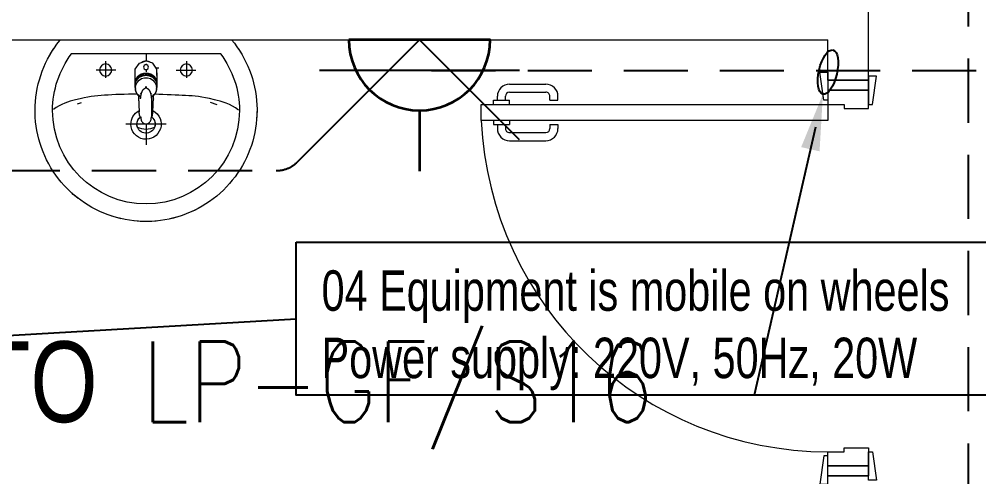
# Model space of a CAD drawing. Header units: inches. Extents: x -12418 to 57169, y -29325 to 19878.
# Drawn here: x 15694 to 18071, y -8349 to -7217 of the extents above; entities that cross this region are included whole.
import ezdxf
from ezdxf import colors
from ezdxf.entities.mleader import LeaderData, LeaderLine
from ezdxf.enums import TextEntityAlignment as Align
from ezdxf.math import Vec2, Vec3

# ---------------------------------------------------------------- set-up
doc = ezdxf.new("R2010")
doc.units = ezdxf.units.IN
doc.header["$LTSCALE"] = 25
doc.header["$MEASUREMENT"] = 0
doc.linetypes.add('DASHDOT', pattern=[25.4, 12.7, -6.35, 0, -6.35])
doc.linetypes.add('HIDDEN', pattern=[9.525, 6.35, -3.175])
doc.layers.get('0').update_dxf_attribs({"color": 8})
doc.layers.get('Defpoints').update_dxf_attribs({"color": 8})
for name, color, linetype, lineweight in [('00-Ground Floor$0$LOADING', 253, 'Continuous', 5), ('00-Ground Floor$0$P-SANR-FIXT', 6, 'Continuous', 18), ('00-Ground Floor$0$P-SANR-FIXT-1', 6, 'Continuous', 13), ('00-Ground Floor$0$Walls', 251, 'Continuous', 5), ('00-Ground Floor$0$Wooden Joinery', 251, 'Continuous', 5), ('E-LITE-CIRC @ 100', 6, 'Continuous', 25), ('E-LITE-CLNG-CNDT', 6, 'DASHDOT', 35), ('E-LITE-EXIT-NUMB', 6, 'Continuous', 25), ('E-POWR-FLOR-CNDT', 6, 'HIDDEN', 25), ('E-POWR-WALL @ 100', 4, 'Continuous', 35)]:
    doc.layers.add(name, color=color, linetype=linetype, lineweight=lineweight)
doc.layers.add('Equipment tags', color=3, linetype='Continuous')
doc.styles.add('00-Ground Floor$0$X3G_ENTITY_2588D4', font='swisscl.ttf', dxfattribs={"height": 200})
doc.styles.add('DC_Simplex', font='SIMPLEX.shx', dxfattribs={"width": 0.7})

# ---------------------------------------------------------------- blocks, each defined once
blk = doc.blocks.new('00-Ground Floor$0$A$C72370EFE')
at = {"layer": '00-Ground Floor$0$Wooden Joinery'}
for p, q in [((-0.01, -0.04), (-0.02, -0.04)), ((-0.01, -0.03), (-0.01, -0.07)), ((0, -0.03), (-0.01, -0.03)), ((0.04, -0.03), (0.05, -0.03)), ((0.05, -0.03), (0.05, -0.07)), ((0.05, -0.04), (0.06, -0.04)), ((-0.05, -0.07), (-0.05, -0.16)), ((-0.03, -0.07), (-0.03, -0.16)), ((-0.01, -0.06), (-0.02, -0.06)), ((0, -0.07), (-0.01, -0.07)), ((0.04, -0.07), (0.05, -0.07)), ((0.05, -0.06), (0.06, -0.06)), ((0.07, -0.07), (0.07, -0.16)), ((0.09, -0.07), (0.09, -0.16)), ((-0.01, -0.17), (-0.02, -0.17)), ((-0.01, -0.19), (-0.02, -0.19)), ((-0.01, -0.17), (-0.01, -0.19)), ((0.05, -0.17), (0.06, -0.17)), ((0.05, -0.17), (0.05, -0.19)), ((0.05, -0.19), (0.06, -0.19))]:
    blk.add_line(p, q, dxfattribs=at)
for centre, radius, start, end in [((-0.02, -0.07), 0.03, 90, 180), ((0.06, -0.07), 0.03, 0, 90), ((-0.02, -0.07), 0.01, 90, 180), ((0.06, -0.07), 0.01, 0, 90), ((-0.02, -0.16), 0.03, 180, 270), ((-0.02, -0.16), 0.01, 180, 270), ((0.06, -0.16), 0.01, 270, 0), ((0.06, -0.16), 0.03, 270, 0)]:
    blk.add_arc(centre, radius, start, end, dxfattribs=at)
blk = doc.blocks.new('00-Ground Floor$0$A$C5DAD61B4')
at = {"layer": '00-Ground Floor$0$Wooden Joinery'}
for points in [[(80, 959.1), (80, 969.1), (10, 979.1), (10, 959.1)], [(940, 959.1), (940, 969.1), (1010, 979.1), (1010, 959.1)], [(70, 859.1), (70, 849.1), (0, 839.1), (0, 859.1)], [(120, 859.1), (120, 0), (80, 0), (80, 859.1)], [(950, 859.1), (950, 849.1), (1020, 839.1), (1020, 859.1)]]:
    blk.add_lwpolyline(points, close=True, dxfattribs=at)
for points in [[(45, 859.1), (45, 959.1), (20, 959.1), (20, 859.1), (45, 859.1)], [(45, 859.1), (80, 859.1), (80, 899.1), (90, 899.1), (90, 959.1), (45, 959.1), (45, 859.1)], [(975, 859.1), (940, 859.1), (940, 899.1), (930, 899.1), (930, 959.1), (975, 959.1), (975, 859.1)], [(975, 859.1), (975, 959.1), (1000, 959.1), (1000, 859.1), (975, 859.1)]]:
    blk.add_lwpolyline(points, dxfattribs=at)
blk.add_arc((80, 859.1), 860, 272.666, 0, dxfattribs=at)
at = {"layer": '00-Ground Floor$0$Wooden Joinery', "xscale": 999.9999999998854, "yscale": 999.9999999998854, "zscale": 999.9999999998854, "rotation": 180}
blk.add_blockref('00-Ground Floor$0$A$C72370EFE', (120, 0), dxfattribs=at)
blk = doc.blocks.new('00-Ground Floor$0$FP_138-161_A_00_GFL_-0_080_Einreichung_Grundrisse_100')
at = {"layer": '00-Ground Floor$0$P-SANR-FIXT'}
blk.add_line((-0.0044, -0.0019), (-0.0045, -0.0021), dxfattribs=at)
at = {"layer": '00-Ground Floor$0$P-SANR-FIXT', "flags": 128}
blk.add_lwpolyline([(-0.0057, -0.0037), (-0.0058, -0.0039), (-0.006, -0.004)], dxfattribs=at)
blk = doc.blocks.new('00-Ground Floor$0$FP_139-161_A_00_GFL_-0_080_Einreichung_Grundrisse_100')
at = {"layer": '00-Ground Floor$0$P-SANR-FIXT'}
blk.add_line((0.0045, -0.0022), (0.0044, -0.002), dxfattribs=at)
at = {"layer": '00-Ground Floor$0$P-SANR-FIXT', "flags": 128}
blk.add_lwpolyline([(0.006, -0.004), (0.0059, -0.0039), (0.0057, -0.0038)], dxfattribs=at)
blk = doc.blocks.new('00-Ground Floor$0$IS_Ceraplus_B8204_BIM_BG _1_ - B8204AA - CERAPLUS single lever basin mixer with pop-up waste-V137-161_A_00_GFL_-0_080_Einreichung_Grundrisse_100')
at = {"layer": '00-Ground Floor$0$P-SANR-FIXT-1'}
h = blk.add_hatch(dxfattribs=at)
h.set_pattern_fill('FP_26', color=256, style=0, pattern_type=2)
h.set_pattern_definition([(225, (0.009, 0), (0.010607, -0.010607), []), (315, (0.009, 0), (0.010607, 0.010607), [])])
h.paths.add_polyline_path([(0.0056, -0.002), (0.0058, -0.0024), (0.0058, -0.0021)])
h.paths.add_polyline_path([(0.007, -0.0039), (0.0088, -0.0045), (0.0084, -0.0043)])
at = {"layer": '00-Ground Floor$0$LOADING'}
for p, q in [((-0.028, 0), (-0.028, -0.0281)), ((0.028, -0.0281), (0.028, 0)), ((-0.0274, -0.0337), (-0.0271, -0.0392)), ((-0.0262, -0.0282), (-0.0263, -0.0287)), ((0.0263, -0.0287), (0.0262, -0.0282)), ((0.0262, -0.0293), (0.0263, -0.0287)), ((0.0271, -0.0392), (0.0274, -0.0337)), ((-0.0137, -0.0512), (-0.0129, -0.0517)), ((0.0124, -0.052), (0.0133, -0.0515)), ((0.014, -0.0647), (0.0133, -0.1077)), ((0.0185, -0.0618), (0.019, -0.0539)), ((0.019, -0.0539), (0.0188, -0.0561))]:
    blk.add_line(p, q, dxfattribs=at)
at = {"layer": '00-Ground Floor$0$LOADING', "flags": 128}
for points in [[(-0.0272, -0.0069), (-0.0266, 0.009), (-0.0165, 0.0236), (0, 0.0291)], [(0.0272, -0.0069), (0.0266, 0.009), (0.0165, 0.0236), (0, 0.0291)], [(-0.0176, -0.0568), (-0.0224, -0.0513), (-0.0254, -0.0448), (-0.0264, -0.0376), (-0.0253, -0.0305), (-0.0222, -0.024), (-0.0172, -0.0186), (-0.0109, -0.0147), (-0.0037, -0.0127), (0.0037, -0.0127), (0.0109, -0.0147), (0.0172, -0.0186), (0.0222, -0.024), (0.0253, -0.0305), (0.0264, -0.0376), (0.0254, -0.0448), (0.0224, -0.0513), (0.0176, -0.0568)], [(-0.0271, -0.0393), (-0.027, -0.0403), (-0.0269, -0.0414), (-0.0267, -0.0424), (-0.0265, -0.0434), (-0.0262, -0.0444), (-0.0259, -0.0454), (-0.0255, -0.0464), (-0.0252, -0.0474), (-0.0247, -0.0484), (-0.0243, -0.0493), (-0.0238, -0.0502), (-0.0232, -0.0511), (-0.0226, -0.052), (-0.022, -0.0529), (-0.0214, -0.0537), (-0.0207, -0.0545), (-0.0199, -0.0553), (-0.0192, -0.0561), (-0.0184, -0.0568), (-0.0176, -0.0575), (-0.0173, -0.0577)], [(0.0173, -0.0577), (0.0181, -0.057), (0.0189, -0.0563), (0.0197, -0.0556), (0.0204, -0.0548), (0.0211, -0.054), (0.0218, -0.0532), (0.0224, -0.0523), (0.023, -0.0514), (0.0236, -0.0505), (0.0241, -0.0496), (0.0246, -0.0487), (0.025, -0.0477), (0.0254, -0.0467), (0.0258, -0.0458), (0.0261, -0.0448), (0.0264, -0.0437), (0.0266, -0.0427), (0.0268, -0.0417), (0.027, -0.0407), (0.0271, -0.0396), (0.0271, -0.0393)], [(-0.019, -0.0539), (-0.0185, -0.0615), (-0.0185, -0.0618)], [(-0.0162, -0.0579), (-0.0156, -0.058), (-0.0151, -0.0581), (-0.0146, -0.0583), (-0.0142, -0.0586), (-0.0139, -0.0588), (-0.0138, -0.0591)], [(-0.0138, -0.0591), (-0.0139, -0.0612), (-0.014, -0.0633)], [(0.0138, -0.0591), (0.0139, -0.0588), (0.0142, -0.0586), (0.0146, -0.0583), (0.0151, -0.0581), (0.0156, -0.058), (0.0162, -0.0579)], [(0.014, -0.0633), (0.0139, -0.0612), (0.0138, -0.0591)], [(0.0171, -0.0578), (0.0174, -0.0575), (0.0176, -0.0568)], [(0.0184, -0.0651), (0.0184, -0.0652), (0.0184, -0.0652), (0.0184, -0.0652), (0.0184, -0.0654), (0.0184, -0.0655)], [(-0.0181, -0.0728), (-0.0177, -0.083), (-0.0172, -0.0938)], [(0.0172, -0.0938), (0.0177, -0.083), (0.0181, -0.0728)], [(-0.0129, -0.1142), (-0.0124, -0.1161), (-0.0118, -0.1179), (-0.0109, -0.1197), (-0.0098, -0.1214), (-0.0084, -0.123), (-0.0067, -0.1244), (-0.0047, -0.1255), (-0.0025, -0.1263), (0, -0.1266)], [(0, -0.1266), (0.0025, -0.1263), (0.0047, -0.1255), (0.0067, -0.1244), (0.0084, -0.123), (0.0098, -0.1214), (0.0109, -0.1197), (0.0118, -0.1179), (0.0124, -0.1161), (0.0129, -0.1142)]]:
    blk.add_lwpolyline(points, dxfattribs=at)
at = {"layer": '00-Ground Floor$0$LOADING'}
for centre, radius, start, end in [((0, 0.0135), 0.00603, 0, 180), ((0, 0.0135), 0.00603, 180, 0), ((-0.009, 0), 0.005, 300, 315), ((0.009, 0), 0.005, 225, 240)]:
    blk.add_arc(centre, radius, start, end, dxfattribs=at)
for centre, major_axis, start_param, end_param in [((0, -0.0281), (-0.028, 0), 4.712389, 6.47291), ((0, -0.0287), (0.0267, 0), 1.570796, 3.036556), ((0, -0.0287), (0.0263, 0), 2.625648, 2.791756), ((0, -0.0287), (-0.0263, 0), 4.712389, 5.759587), ((0, -0.0281), (0.028, 0), 6.093357, 7.853982), ((0, -0.0287), (0.0267, 0), 0.105099, 1.570796), ((0, -0.0287), (0.0262, 0), 0.523599, 1.570796), ((0, -0.0287), (0.0262, 0), 0.349919, 0.515945), ((0, -0.0321), (0.0275, 0), 3.141823, 3.202701), ((0, -0.0321), (0.0275, 0), 3.239313, 3.439417), ((0, -0.0281), (0.028, 0), 3.371221, 3.483334), ((0, -0.0287), (0.0267, 0), 6.059374, 6.108652), ((0, -0.0321), (0.0275, 0), 5.985527, 6.185455), ((0, -0.0281), (0.028, 0), 5.94107, 6.05344), ((0, -0.0321), (0.0275, 0), 6.222066, 6.282955), ((0, -0.0312), (0.0248, 0), 4.111947, 4.191073), ((0, -0.0281), (0.028, 0), 4.202431, 4.259552), ((0, -0.0287), (0.0263, 0), 4.169225, 4.2325), ((0, -0.0281), (0.028, 0), 5.172057, 5.222265)]:
    blk.add_ellipse(centre, major_axis=major_axis, ratio=0.961262, start_param=start_param, end_param=end_param, dxfattribs=at)
for points, knots in [([(-0.0215, -0.0162), (-0.0216, -0.0163), (-0.0219, -0.0167), (-0.0227, -0.0177), (-0.0238, -0.0192), (-0.0249, -0.0211), (-0.0258, -0.0231), (-0.0266, -0.0253), (-0.0273, -0.0282), (-0.0275, -0.0305), (-0.0275, -0.0321)], [0.7859035, 0.7859035, 0.7859035, 0.7859035, 0.7916667, 0.8055556, 0.8333333, 0.8611111, 0.8888889, 0.9166667, 0.9444444, 1, 1, 1, 1]), ([(0.021, -0.0157), (0.0208, -0.0154), (0.0203, -0.0149), (0.0192, -0.0139), (0.0177, -0.0127), (0.0161, -0.0117), (0.0148, -0.0109), (0.0138, -0.0104), (0.0127, -0.0099), (0.0113, -0.0093), (0.0087, -0.0084), (0.0048, -0.0075), (0, -0.0071), (-0.0048, -0.0075), (-0.0087, -0.0084), (-0.0113, -0.0093), (-0.0127, -0.0099), (-0.0138, -0.0104), (-0.0148, -0.0109), (-0.0161, -0.0117), (-0.0177, -0.0127), (-0.0191, -0.0139), (-0.0202, -0.0149), (-0.0208, -0.0154), (-0.021, -0.0157)], [0.2222222, 0.2222222, 0.2222222, 0.2222222, 0.2361111, 0.25, 0.2777778, 0.3055556, 0.3194444, 0.3333333, 0.3472222, 0.3611111, 0.3888889, 0.4444444, 0.5, 0.5555556, 0.6111111, 0.6388889, 0.6527778, 0.6666667, 0.6805556, 0.6944444, 0.7222222, 0.75, 0.7638889, 0.7777778, 0.7777778, 0.7777778, 0.7777778]), ([(0.0275, -0.0321), (0.0275, -0.0305), (0.0273, -0.0282), (0.0266, -0.0253), (0.0258, -0.0231), (0.0249, -0.0211), (0.0238, -0.0192), (0.0227, -0.0177), (0.0219, -0.0167), (0.0216, -0.0163), (0.0215, -0.0162)], [0, 0, 0, 0, 0.0555556, 0.0833333, 0.1111111, 0.1388889, 0.1666667, 0.1944444, 0.2083333, 0.2142181, 0.2142181, 0.2142181, 0.2142181]), ([(0, -0.0378), (-0.0005, -0.038), (-0.0012, -0.0384), (-0.0021, -0.0389), (-0.0028, -0.0393), (-0.0035, -0.0397), (-0.0042, -0.04), (-0.0049, -0.0405), (-0.0055, -0.0409), (-0.0061, -0.0414), (-0.0067, -0.0419), (-0.0072, -0.0424), (-0.0078, -0.0429), (-0.0083, -0.0435), (-0.0088, -0.0441), (-0.0092, -0.0446), (-0.0096, -0.0452), (-0.01, -0.0459), (-0.0103, -0.0466), (-0.0105, -0.0472), (-0.0107, -0.0477), (-0.0108, -0.0481), (-0.0109, -0.0484), (-0.0111, -0.0489), (-0.0114, -0.0497), (-0.0118, -0.0509), (-0.0122, -0.0521), (-0.0124, -0.053), (-0.0126, -0.0537), (-0.0128, -0.0544), (-0.0129, -0.0552), (-0.0131, -0.0559), (-0.0132, -0.0566), (-0.0134, -0.0572), (-0.0136, -0.0581), (-0.0137, -0.0587), (-0.0138, -0.0591)], [0, 0, 0, 0, 0.055556, 0.083333, 0.111111, 0.138889, 0.166667, 0.194444, 0.222222, 0.25, 0.277778, 0.305556, 0.333333, 0.361111, 0.388889, 0.416667, 0.444444, 0.472222, 0.5, 0.527778, 0.541667, 0.555556, 0.569444, 0.583333, 0.611111, 0.666667, 0.722222, 0.75, 0.777778, 0.805556, 0.833333, 0.861111, 0.888889, 0.916667, 0.944444, 1, 1, 1, 1]), ([(0, -0.0357), (-0.0006, -0.0357), (-0.0013, -0.0357), (-0.002, -0.0357), (-0.0022, -0.0357)], [0, 0, 0, 0, 0.1, 0.1298359, 0.1298359, 0.1298359, 0.1298359]), ([(0.0022, -0.0357), (0.002, -0.0357), (0.0013, -0.0357), (0.0006, -0.0357), (0, -0.0357)], [0.8701578, 0.8701578, 0.8701578, 0.8701578, 0.9, 1, 1, 1, 1]), ([(0.0138, -0.0591), (0.0137, -0.0587), (0.0136, -0.0581), (0.0134, -0.0572), (0.0132, -0.0566), (0.0131, -0.0559), (0.0129, -0.0552), (0.0128, -0.0544), (0.0126, -0.0537), (0.0124, -0.053), (0.0122, -0.0521), (0.0118, -0.0509), (0.0114, -0.0497), (0.0111, -0.0489), (0.0109, -0.0484), (0.0108, -0.0481), (0.0107, -0.0477), (0.0105, -0.0472), (0.0103, -0.0466), (0.01, -0.0459), (0.0096, -0.0452), (0.0092, -0.0446), (0.0088, -0.0441), (0.0083, -0.0435), (0.0078, -0.0429), (0.0072, -0.0424), (0.0067, -0.0419), (0.0061, -0.0414), (0.0055, -0.0409), (0.0049, -0.0405), (0.0042, -0.04), (0.0035, -0.0397), (0.0028, -0.0393), (0.0021, -0.0389), (0.0012, -0.0384), (0.0005, -0.038), (0, -0.0378)], [0, 0, 0, 0, 0.055556, 0.083333, 0.111111, 0.138889, 0.166667, 0.194444, 0.222222, 0.25, 0.277778, 0.333333, 0.388889, 0.416667, 0.430556, 0.444444, 0.458333, 0.472222, 0.5, 0.527778, 0.555556, 0.583333, 0.611111, 0.638889, 0.666667, 0.694444, 0.722222, 0.75, 0.777778, 0.805556, 0.833333, 0.861111, 0.888889, 0.916667, 0.944444, 1, 1, 1, 1]), ([(-0.0188, -0.0538), (-0.0188, -0.0547), (-0.0186, -0.0582), (-0.0185, -0.0619), (-0.0184, -0.0646)], [0.6724021, 0.6724021, 0.6724021, 0.6724021, 0.75, 1, 1, 1, 1]), ([(-0.0162, -0.0579), (-0.0162, -0.0578), (-0.0163, -0.0578), (-0.0165, -0.0577), (-0.0166, -0.0575), (-0.0167, -0.0574), (-0.0169, -0.0573), (-0.017, -0.0572), (-0.0172, -0.0571), (-0.0173, -0.057), (-0.0175, -0.0569), (-0.0176, -0.0568)], [0, 0, 0, 0, 0.1, 0.2, 0.3, 0.4, 0.5, 0.6, 0.7, 0.8, 1, 1, 1, 1]), ([(-0.0148, -0.0587), (-0.015, -0.0586), (-0.0159, -0.0583), (-0.0167, -0.058), (-0.0172, -0.0578)], [0.8, 0.8, 0.8, 0.8, 0.85, 1, 1, 1, 1]), ([(0.0141, -0.0613), (0.0141, -0.0611), (0.0143, -0.0608), (0.0145, -0.0604), (0.0148, -0.06), (0.0151, -0.0596), (0.0153, -0.0594), (0.0155, -0.0592), (0.0156, -0.059), (0.0158, -0.0588), (0.016, -0.0587), (0.0163, -0.0585), (0.0165, -0.0583), (0.0166, -0.0582)], [0.3333333, 0.3333333, 0.3333333, 0.3333333, 0.4166667, 0.5, 0.5833333, 0.6666667, 0.7083333, 0.75, 0.7916667, 0.8333333, 0.875, 0.9166667, 1, 1, 1, 1]), ([(0.0176, -0.0568), (0.0175, -0.0569), (0.0173, -0.057), (0.0172, -0.0571), (0.017, -0.0572), (0.0169, -0.0573), (0.0167, -0.0574), (0.0166, -0.0575), (0.0165, -0.0577), (0.0163, -0.0578), (0.0162, -0.0578), (0.0162, -0.0579)], [0, 0, 0, 0, 0.2, 0.3, 0.4, 0.5, 0.6, 0.7, 0.8, 0.9, 1, 1, 1, 1]), ([(0.0184, -0.0646), (0.0185, -0.0619), (0.0186, -0.0582), (0.0188, -0.0547), (0.0188, -0.0538)], [0, 0, 0, 0, 0.25, 0.3275586, 0.3275586, 0.3275586, 0.3275586]), ([(-0.0131, -0.1116), (-0.0132, -0.1115), (-0.0135, -0.1109), (-0.0141, -0.1099), (-0.0147, -0.1086), (-0.0153, -0.1072), (-0.0159, -0.1053), (-0.0167, -0.1021), (-0.0171, -0.0992), (-0.0171, -0.0973)], [0.4856715, 0.4856715, 0.4856715, 0.4856715, 0.5, 0.55, 0.6, 0.65, 0.7, 0.8, 1, 1, 1, 1]), ([(-0.0132, -0.1091), (-0.0132, -0.1096), (-0.0132, -0.1103), (-0.0132, -0.1111), (-0.0132, -0.1115), (-0.0132, -0.1118), (-0.0131, -0.1122), (-0.0131, -0.1125), (-0.0131, -0.1128), (-0.0131, -0.1131), (-0.013, -0.1134), (-0.013, -0.1138), (-0.0129, -0.1141), (-0.0129, -0.1142)], [0.2, 0.2, 0.2, 0.2, 0.4, 0.5, 0.55, 0.6, 0.65, 0.7, 0.75, 0.8, 0.85, 0.9, 1, 1, 1, 1]), ([(0.0129, -0.1142), (0.0129, -0.1141), (0.013, -0.1138), (0.013, -0.1134), (0.0131, -0.1131), (0.0131, -0.1128), (0.0131, -0.1125), (0.0131, -0.1122), (0.0132, -0.1118), (0.0132, -0.1115), (0.0132, -0.1111), (0.0132, -0.1103), (0.0132, -0.1096), (0.0132, -0.1091)], [0, 0, 0, 0, 0.1, 0.15, 0.2, 0.25, 0.3, 0.35, 0.4, 0.45, 0.5, 0.6, 0.8, 0.8, 0.8, 0.8]), ([(0.0131, -0.1116), (0.0133, -0.1113), (0.0137, -0.1106), (0.0142, -0.1096), (0.0147, -0.1084), (0.0153, -0.1072), (0.0159, -0.1053), (0.0167, -0.1021), (0.0171, -0.0992), (0.0171, -0.0973)], [-0.5143371, -0.5143371, -0.5143371, -0.5143371, -0.475, -0.4375, -0.4, -0.35, -0.3, -0.2, 0, 0, 0, 0])]:
    blk.add_open_spline(points, degree=3, knots=knots, dxfattribs=at)
for points in [[(-0.0184, -0.0646), (-0.0183, -0.0659), (-0.0182, -0.0684), (-0.0181, -0.0709), (-0.0181, -0.0721)], [(-0.0172, -0.0578), (-0.0171, -0.0578), (-0.0169, -0.058), (-0.0167, -0.0581), (-0.0166, -0.0582)], [(-0.0162, -0.0579), (-0.0162, -0.0579), (-0.0164, -0.0581), (-0.0165, -0.0582), (-0.0166, -0.0583), (-0.0166, -0.0582), (-0.0166, -0.0582)], [(-0.0166, -0.0582), (-0.0163, -0.0585), (-0.0156, -0.059), (-0.0148, -0.0599), (-0.0142, -0.0609), (-0.0139, -0.0617), (-0.0138, -0.0621)], [(-0.014, -0.0633), (-0.014, -0.0633), (-0.014, -0.0633), (-0.014, -0.0633)], [(-0.014, -0.0646), (-0.014, -0.0644), (-0.014, -0.064), (-0.014, -0.0635), (-0.014, -0.0633)], [(0.014, -0.0633), (0.014, -0.0633), (0.014, -0.0633), (0.014, -0.0633)], [(0.014, -0.0633), (0.014, -0.0635), (0.014, -0.064), (0.014, -0.0644), (0.014, -0.0647)], [(0.0172, -0.0578), (0.0168, -0.0579), (0.0158, -0.0583), (0.0147, -0.0587), (0.0141, -0.059)], [(0.0166, -0.0582), (0.0166, -0.0582), (0.0166, -0.0583), (0.0165, -0.0582), (0.0164, -0.0581), (0.0162, -0.0579), (0.0162, -0.0579)], [(0.0166, -0.0582), (0.0167, -0.0582), (0.0168, -0.0581), (0.0169, -0.058), (0.0169, -0.058)], [(0.0169, -0.058), (0.017, -0.0579), (0.0171, -0.0579), (0.0171, -0.0578)], [(0.0181, -0.0721), (0.0181, -0.0709), (0.0182, -0.0684), (0.0183, -0.0659), (0.0184, -0.0646)], [(-0.0172, -0.0938), (-0.0172, -0.0944), (-0.0172, -0.0956), (-0.0171, -0.0967), (-0.0171, -0.0973)], [(0.0171, -0.0973), (0.0171, -0.0967), (0.0172, -0.0956), (0.0172, -0.0944), (0.0172, -0.0938)]]:
    blk.add_open_spline(points, degree=3, dxfattribs=at)
for name in ['00-Ground Floor$0$FP_138-161_A_00_GFL_-0_080_Einreichung_Grundrisse_100', '00-Ground Floor$0$FP_139-161_A_00_GFL_-0_080_Einreichung_Grundrisse_100']:
    blk.add_blockref(name, (0, 0), dxfattribs=at)
blk = doc.blocks.new('00-Ground Floor$0$_100_WB_KER_REN_55x45x18 - _100_WB_KER_REN_55x45x18-V63-161_A_00_GFL_-0_080_Einreichung_Grundrisse_100')
at = {"layer": '00-Ground Floor$0$LOADING'}
for p, q in [((-0.2075, 0.225), (-0.2075, 0.2227)), ((0.2074, 0.225), (-0.2074, 0.225)), ((0.2075, 0.2227), (0.2075, 0.225)), ((-0.1855, 0.1899), (0.1855, 0.1899)), ((-0.1, 0.172), (-0.1, 0.1303)), ((0, 0.1899), (0, 0.1724)), ((0.1, 0.172), (0.1, 0.1303)), ((-0.0744, 0.15), (-0.1234, 0.15)), ((-0.0259, 0.155), (-0.0315, 0.155)), ((0, 0.1656), (0, 0.1628)), ((0, 0.1509), (0, 0.1454)), ((0.026, 0.155), (0.0248, 0.155)), ((0.0744, 0.15), (0.1234, 0.15)), ((0, 0.1422), (0, 0.1399)), ((-0.1763, 0.0637), (-0.1598, 0.0692)), ((0.1605, 0.0691), (0.1707, 0.0656)), ((-0.05, 0.0161), (0.05, 0.0161)), ((0, 0.0168), (0, -0.0348))]:
    blk.add_line(p, q, dxfattribs=at)
at = {"layer": '00-Ground Floor$0$LOADING', "flags": 128}
for points in [[(-0.2121, 0.225), (-0.219, 0.2164), (-0.2254, 0.2075), (-0.2316, 0.1983), (-0.2373, 0.189), (-0.2427, 0.1794), (-0.2476, 0.1696), (-0.2522, 0.1596), (-0.2564, 0.1494), (-0.2602, 0.1391), (-0.2635, 0.1286), (-0.2665, 0.118), (-0.269, 0.1073), (-0.271, 0.0965), (-0.2727, 0.0856), (-0.2739, 0.0747), (-0.2747, 0.0637), (-0.275, 0.0527), (-0.275, 0.05)], [(0.275, 0.05), (0.2748, 0.061), (0.2741, 0.072), (0.273, 0.0829), (0.2715, 0.0938), (0.2695, 0.1046), (0.2671, 0.1154), (0.2643, 0.126), (0.261, 0.1365), (0.2574, 0.1469), (0.2533, 0.1571), (0.2488, 0.1671), (0.2439, 0.177), (0.2387, 0.1866), (0.233, 0.1961), (0.227, 0.2053), (0.2206, 0.2142), (0.2138, 0.2229), (0.2121, 0.225)], [(-0.275, 0.05), (-0.2748, 0.039), (-0.2741, 0.028), (-0.273, 0.0171), (-0.2715, 0.0062), (-0.2695, -0.0046), (-0.2671, -0.0154), (-0.2643, -0.026), (-0.261, -0.0365), (-0.2574, -0.0469), (-0.2533, -0.0571), (-0.2488, -0.0671), (-0.2439, -0.077), (-0.2387, -0.0866), (-0.233, -0.0961), (-0.227, -0.1053), (-0.2206, -0.1142), (-0.2138, -0.1229), (-0.2067, -0.1313), (-0.1993, -0.1395), (-0.1916, -0.1473), (-0.1836, -0.1548), (-0.1752, -0.162), (-0.1666, -0.1688), (-0.1577, -0.1753), (-0.1486, -0.1814), (-0.1392, -0.1872), (-0.1296, -0.1925), (-0.1198, -0.1975), (-0.1098, -0.2021), (-0.0996, -0.2063), (-0.0893, -0.2101), (-0.0788, -0.2135), (-0.0682, -0.2164), (-0.0575, -0.2189), (-0.0467, -0.221), (-0.0359, -0.2227), (-0.0249, -0.2239), (-0.014, -0.2246), (-0.003, -0.225), (0.008, -0.2249), (0.019, -0.2243), (0.03, -0.2234), (0.0409, -0.2219), (0.0517, -0.2201), (0.0625, -0.2178), (0.0731, -0.2151), (0.0837, -0.212), (0.0941, -0.2084), (0.1043, -0.2044), (0.1144, -0.2001), (0.1243, -0.1953), (0.1341, -0.1901), (0.1436, -0.1846), (0.1528, -0.1786), (0.1618, -0.1723), (0.1706, -0.1657), (0.1791, -0.1587), (0.1873, -0.1514), (0.1952, -0.1437), (0.2028, -0.1358), (0.21, -0.1275), (0.217, -0.119), (0.2236, -0.1101), (0.2298, -0.1011), (0.2356, -0.0918), (0.2411, -0.0822), (0.2462, -0.0725), (0.2509, -0.0625), (0.2552, -0.0524), (0.2591, -0.0421), (0.2626, -0.0317), (0.2656, -0.0211), (0.2683, -0.0104), (0.2705, 0.0003), (0.2722, 0.0112), (0.2736, 0.0221), (0.2745, 0.0331), (0.2749, 0.0441), (0.275, 0.05)]]:
    blk.add_lwpolyline(points, dxfattribs=at)
at = {"layer": '00-Ground Floor$0$LOADING'}
for centre in [(-0.1, 0.15), (0.1, 0.15)]:
    blk.add_circle(centre, 0.015, dxfattribs=at)
for centre, radius, start, end in [((0, 0.05), 0.275, 140.4788, 141.2381), ((0, 0.05), 0.275, 38.7619, 39.5212), ((0, 0.05), 0.275, 145.9324, 150.3591), ((0, 0.05), 0.275, 29.6409, 34.0676), ((0, 0.05), 0.2315, 142.8209, 180), ((0, 0.155), 0.0175, 54.0899, 125.9101), ((0, 0.155), 0.0175, 68.869, 83.8798), ((0, 0.05), 0.2315, 0, 37.1791), ((0, 0.155), 0.0175, 251.9463, 258.2346), ((0, 0.05), 0.275, 180, 183.6225), ((0, 0.05), 0.2315, 180, 0), ((0, 0.0161), 0.0375, 117.1305, 0), ((0, 0.0161), 0.0375, 0, 61.4146), ((0, 0.0161), 0.0225, 129.5025, 0), ((0, 0.0161), 0.0225, 156.725, 162.0134), ((0, 0.0161), 0.0225, 138.0808, 143.3939), ((0, 0.0161), 0.0225, 0, 51.4286), ((0, 0.0161), 0.0225, 36.616, 41.9265), ((0, 0.0161), 0.0225, 17.9887, 23.276), ((0, 0.0161), 0.0225, 180, 193.3417), ((0, 0.0161), 0.0225, 197.0466, 201.508), ((0, 0.05), 0.047, 243.4433, 296.5567), ((0, 0.0161), 0.0225, 338.492, 342.9534), ((0, 0.0161), 0.0225, 346.6583, 0), ((0, 0.05), 0.275, 307.6689, 312), ((0, 0.05), 0.275, 240, 245.6589), ((0, 0.05), 0.275, 252, 257.5535), ((0, 0.05), 0.275, 282.9241, 288), ((0, 0.05), 0.275, 264, 276)]:
    blk.add_arc(centre, radius, start, end, dxfattribs=at)
for points, knots in [([(-0.2074, 0.225), (-0.2078, 0.225), (-0.2086, 0.225), (-0.2095, 0.225), (-0.2102, 0.225), (-0.2106, 0.225), (-0.2109, 0.225), (-0.2111, 0.225), (-0.2114, 0.225), (-0.2116, 0.225), (-0.2118, 0.225), (-0.2119, 0.225), (-0.2119, 0.225)], [-1, -1, -1, -1, -0.8333333, -0.6666667, -0.5833333, -0.5, -0.4583333, -0.4166667, -0.3333333, -0.2916667, -0.25, -0.1666667, -0.1666667, -0.1666667, -0.1666667]), ([(0.2119, 0.225), (0.2119, 0.225), (0.2118, 0.225), (0.2116, 0.225), (0.2114, 0.225), (0.2111, 0.225), (0.2109, 0.225), (0.2106, 0.225), (0.2102, 0.225), (0.2095, 0.225), (0.2086, 0.225), (0.2078, 0.225), (0.2074, 0.225)], [-0.8333333, -0.8333333, -0.8333333, -0.8333333, -0.75, -0.7083333, -0.6666667, -0.5833333, -0.5416667, -0.5, -0.4166667, -0.3333333, -0.1666667, 0, 0, 0, 0]), ([(-0.0037, 0.1721), (-0.0046, 0.1719), (-0.0064, 0.1714), (-0.0081, 0.1705), (-0.009, 0.17)], [0.5653198, 0.5653198, 0.5653198, 0.5653198, 0.6111111, 0.6666667, 0.6666667, 0.6666667, 0.6666667]), ([(0.009, 0.17), (0.0086, 0.1703), (0.0077, 0.1708), (0.0059, 0.1715), (0.0046, 0.1719), (0.0037, 0.1721)], [0.3333333, 0.3333333, 0.3333333, 0.3333333, 0.3611111, 0.3888889, 0.4346482, 0.4346482, 0.4346482, 0.4346482]), ([(-0.2294, 0.0509), (-0.2103, 0.066), (-0.1431, 0.0839), (-0.1084, 0.0863), (-0.0496, 0.0893), (-0.0206, 0.0899)], [0.0392191, 0.0392191, 0.0392191, 0.0392191, 0.1715289, 0.4228457, 0.6475389, 0.6475389, 0.6475389, 0.6475389]), ([(0.0209, 0.0903), (0.0512, 0.0901), (0.1113, 0.0879), (0.1514, 0.0828), (0.2115, 0.0665), (0.2292, 0.052)], [0.7533082, 0.7533082, 0.7533082, 0.7533082, 0.9865548, 1.235629, 1.3638988, 1.3638988, 1.3638988, 1.3638988]), ([(-0.0141, 0.0337), (-0.0162, 0.0319), (-0.0207, 0.0267), (-0.0225, 0.02), (-0.0225, 0.0161)], [0.7144203, 0.7144203, 0.7144203, 0.7144203, 0.8333333, 1, 1, 1, 1]), ([(0.0225, 0.0161), (0.0225, 0.0187), (0.0216, 0.0239), (0.0182, 0.0298), (0.0152, 0.0327), (0.0141, 0.0337)], [0, 0, 0, 0, 0.1111111, 0.2222222, 0.285568, 0.285568, 0.285568, 0.285568])]:
    blk.add_open_spline(points, degree=3, knots=knots, dxfattribs=at)
for points in [[(-0.2075, 0.2227), (-0.2075, 0.2231), (-0.2075, 0.2235), (-0.2075, 0.2239)], [(0.2075, 0.2239), (0.2075, 0.2235), (0.2075, 0.2231), (0.2075, 0.2227)], [(-0.1852, 0.1899), (-0.1853, 0.1899), (-0.1854, 0.1899), (-0.1855, 0.1899)], [(-0.0009, 0.1725), (-0.0013, 0.1725), (-0.0018, 0.1724), (-0.0022, 0.1724)], [(0.0022, 0.1724), (0.0018, 0.1724), (0.0013, 0.1725), (0.0009, 0.1725)], [(0.1855, 0.1899), (0.1854, 0.1899), (0.1853, 0.1899), (0.1852, 0.1899)], [(-0.0225, 0.0161), (-0.0225, 0.0147), (-0.0222, 0.012), (-0.0215, 0.0093), (-0.021, 0.008)], [(0.021, 0.008), (0.0215, 0.0093), (0.0222, 0.012), (0.0225, 0.0147), (0.0225, 0.0161)]]:
    blk.add_open_spline(points, degree=3, dxfattribs=at)
at = {"layer": '00-Ground Floor$0$LOADING', "xscale": -1, "rotation": 5.088887490341627e-12}
blk.add_blockref('00-Ground Floor$0$IS_Ceraplus_B8204_BIM_BG _1_ - B8204AA - CERAPLUS single lever basin mixer with pop-up waste-V137-161_A_00_GFL_-0_080_Einreichung_Grundrisse_100', (0, 0.1434), dxfattribs=at)
blk = doc.blocks.new('00-Ground Floor')
at = {"layer": '00-Ground Floor$0$Walls'}
for p, q in [((17797.7, -7067.4, 0), (17797.7, -7367.4, 0)), ((14197.9, -7267.4, 0), (17697.7, -7267.4, 0)), ((17697.7, -7367.4, 0), (17697.7, -7267.4, 0)), ((17697.7, -7367.4, 0), (17797.7, -7367.4, 0)), ((17697.7, -8347.4, 0), (17797.7, -8347.4, 0))]:
    blk.add_line(p, q, dxfattribs=at)
at = {"layer": '00-Ground Floor$0$LOADING', "xscale": -1000, "yscale": 1000, "zscale": 1000}
blk.add_blockref('00-Ground Floor$0$_100_WB_KER_REN_55x45x18 - _100_WB_KER_REN_55x45x18-V63-161_A_00_GFL_-0_080_Einreichung_Grundrisse_100', (16008.1, -7492.4, 0), dxfattribs=at)
at = {"layer": '00-Ground Floor$0$Wooden Joinery', "rotation": 270}
blk.add_blockref('00-Ground Floor$0$A$C5DAD61B4', (16838.7, -7347.4, 0), dxfattribs=at)
blk = doc.blocks.new('*U37')
blk.add_line((-1.75, 0), (-3.25, 0))
blk.add_lwpolyline([(0, 1.75, 1), (0, -1.75)], format="xyb", close=True)
at = {"layer": 'Defpoints'}
for p, q in [((-2.475, 2.475), (0, 0)), ((-0.758, -2.475), (-0.758, 2.475)), ((-2.475, -2.475), (0, 0))]:
    blk.add_line(p, q, dxfattribs=at)
at = {"layer": 'E-LITE-EXIT-NUMB', "style": 'DC_Simplex', "width": 0.7, "flags": 8}
blk.add_attdef('TYPE', text='', height=2, rotation=360, dxfattribs=at).set_placement((-2.682, 5.238), align=Align.RIGHT)
blk.add_attdef('CIRCUIT', (2.682, 5.238), '', height=2, rotation=360, dxfattribs=at)
blk = doc.blocks.new('ARR0W')
at = {"color": 45}
blk.add_ellipse((0, 0), major_axis=(0.4, 0), ratio=0.4, dxfattribs=at)
at = {"color": 45, "ltscale": 0.5}
blk.add_solid([(-1.4, 0.167), (-0.4, 0), (-1.4, -0.167)], dxfattribs=at)

msp = doc.modelspace()

# ---------------------------------------------------------------- linework, layer by layer
at = {"color": 7}
msp.add_line((15311.4, -8020.3, 0), (16380, -7958.1, 0), dxfattribs=at)
at = {"layer": 'E-POWR-FLOR-CNDT', "elevation": 0}
for points in [[(16715.6, -7343.2), (19242.2, -7343.2, 0.414214), (19317.2, -7268.2), (19317.2, -3353.9, -0.342218), (19373.5, -3281.3), (19849.5, -3204.6)], [(14321.7, -7715.2), (14445.4, -7591.4), (16330.6, -7591.4, 0.198912), (16383.6, -7569.5), (16561.9, -7391.2)]]:
    msp.add_lwpolyline(points, format="xyb", dxfattribs=at)
msp.add_lwpolyline([(17921.5, -5999.7), (18045.2, -6123.5), (18045.2, -11909.9), (17921.5, -12033.7)], dxfattribs=at)
at = {"layer": 'Equipment tags', "elevation": 0}
msp.add_lwpolyline([(16380, -7768.8), (18210.6, -7768.8), (18210.6, -8147.4), (16380, -8147.4)], close=True, dxfattribs=at)

# ---------------------------------------------------------------- block references
at = {"layer": 'E-LITE-CLNG-CNDT'}
msp.add_blockref('00-Ground Floor', (0, 0), dxfattribs=at)
at = {"layer": 'E-POWR-WALL @ 100', "xscale": 100, "yscale": 100, "zscale": 100, "rotation": 90.00000000000001}
msp.add_blockref('*U37', (16685.7, -7267.4, 0), dxfattribs=at)

# ---------------------------------------------------------------- texts
at = {"layer": 'Equipment tags', "insert": (16443.1, -7838.4, 0), "char_height": 100, "attachment_point": 1, "style": '00-Ground Floor$0$X3G_ENTITY_2588D4'}
msp.add_mtext_dynamic_manual_height_columns('04 Equipment is mobile on wheels\\PPower supply: 220V, 50Hz, 20W', width=1707.103, gutter_width=100, heights=[1691.6], dxfattribs=at)

# ---------------------------------------------------------------- leaders
at = {"layer": 'E-LITE-CIRC @ 100'}
ml = msp.add_multileader_mtext('Standard', dxfattribs=at)
ml.set_content('{\\Fdc_el_romans|c0;\\W0.8;TO\\Fromans|c0; \\Fsimplex|c0;LP-GF/S16}', color=256, style='DC_Simplex')
ml.set_leader_properties()
ml.set_arrow_properties(name='ARR0W')
ml.build(insert=Vec2(0, 0))
ml.multileader.update_dxf_attribs({"dogleg_length": 200, "arrow_head_size": 140, "scale": 100})
ctx = ml.context
ctx.base_point, ctx.scale, ctx.char_height, ctx.arrow_head_size, ctx.landing_gap_size, ctx.plane_origin, ctx.plane_x_axis, ctx.plane_y_axis = Vec3(15336, -8147.4, 0), 100, 200, 140, 140, Vec3(30622.4, -11593.7, 0), Vec3(1, 0.000001, 0), Vec3(-0.000001, 1, 0)
ctx.text_align_type = 2
notes = []
notes.append((ctx, [(1, (1, 1, 0), (17515.2, -8147.4, 0), (-1, -0.000001, 0), 108.8, [(0, [(17697.7, -7347.4, 0)], 0, [])])]))
ctx.mtext.insert, ctx.mtext.text_direction, ctx.mtext.rotation, ctx.mtext.alignment, ctx.mtext.flow_direction = Vec3(17266.4, -8014.1, 0), Vec3(1, 0.000001, 0), 0.000001, 3, 5
for ctx, leaders in notes:
    for number, flags, end, landing, length, lines in leaders:
        leader = LeaderData()
        leader.index, (leader.has_last_leader_line, leader.has_dogleg_vector, leader.attachment_direction) = number, flags
        leader.last_leader_point, leader.dogleg_vector, leader.dogleg_length = Vec3(end), Vec3(landing), length
        for number, points, colour, breaks in lines:
            line = LeaderLine()
            line.index, line.vertices, line.color, line.breaks = number, Vec3.list(points), colors.encode_raw_color(colour), breaks
            leader.lines.append(line)
        ctx.leaders.append(leader)

doc.saveas('drawing.dxf')
